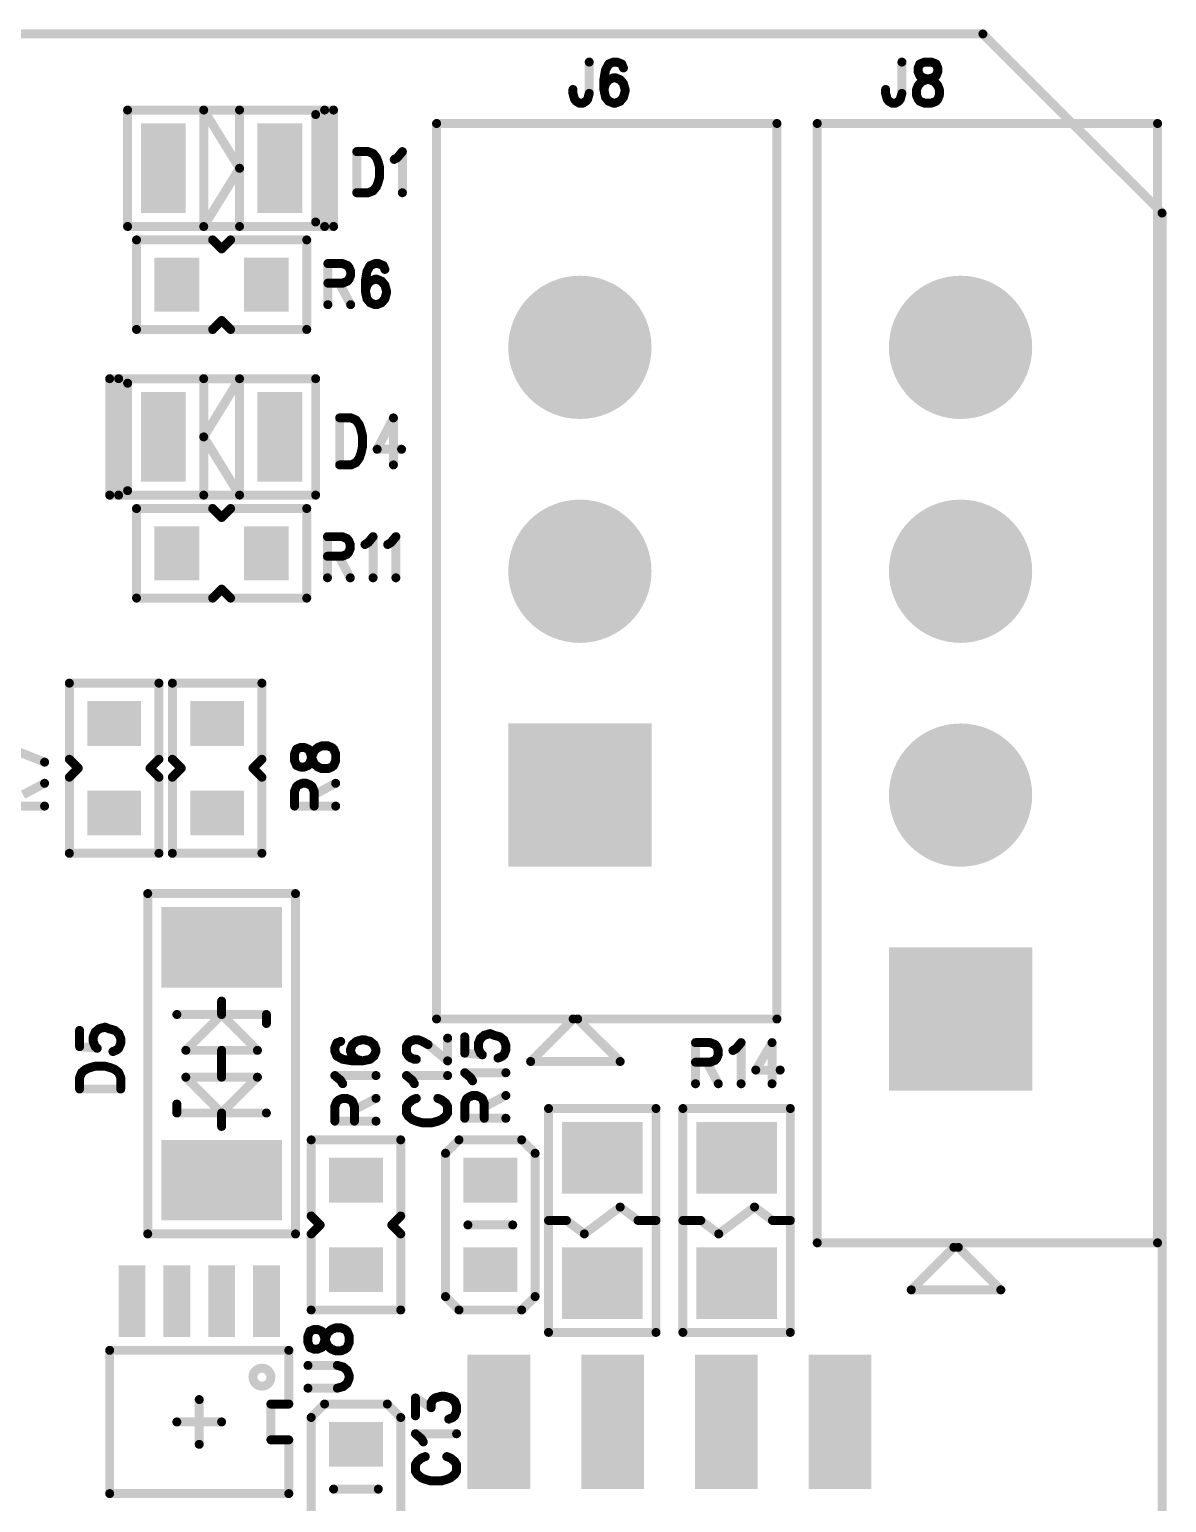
# Model space of a CAD drawing. Extents: x 100 to 134.1, y 89.7 to 148.
# Drawn here: x 121.35 to 134.05, y 131.6 to 148.05 of the extents above; entities that cross this region are included whole.
import ezdxf

# ---------------------------------------------------------------- set-up
doc = ezdxf.new("R2010")
doc.units = 0
doc.layers.get('0').update_dxf_attribs({"linetype": 'CONTINUOUS'})
doc.layers.add('MASK-TOP_PHO', color=3, linetype='CONTINUOUS')
doc.layers.add('SILK-TOP_PHO', color=14, linetype='CONTINUOUS')

# ---------------------------------------------------------------- blocks, each defined once
blk = doc.blocks.new('ROUND_1')
at = {"const_width": 0.050038}
blk.add_lwpolyline([(-0.025018, 0, 1), (0.025018, 0, 1)], format="xyb", close=True, dxfattribs=at)
blk = doc.blocks.new('SQUARE_28')
blk.add_solid([(0.799972, 0.799972), (0.799972, -0.799972), (-0.799972, 0.799972), (-0.799972, -0.799972)])
blk = doc.blocks.new('ROUND_49')
at = {"const_width": 0.799972}
blk.add_lwpolyline([(-0.399986, 0, 1), (0.399986, 0, 1)], format="xyb", close=True, dxfattribs=at)
blk = doc.blocks.new('SQUARE_10')
blk.add_solid([(0.350012, 0.350012), (0.350012, -0.350012), (-0.350012, 0.350012), (-0.350012, -0.350012)])
blk = doc.blocks.new('SQUARE_16')
blk.add_solid([(0.250062, 0.250062), (0.250062, -0.250062), (-0.250062, 0.250062), (-0.250062, -0.250062)])
blk = doc.blocks.new('SQUARE_137')
blk.add_solid([(0.149986, 0.149986), (0.149986, -0.149986), (-0.149986, 0.149986), (-0.149986, -0.149986)])
blk = doc.blocks.new('SQUARE_165')
blk.add_solid([(0.40005, 0.40005), (0.40005, -0.40005), (-0.40005, 0.40005), (-0.40005, -0.40005)])
blk = doc.blocks.new('SQUARE_234')
blk.add_solid([(0.44996, 0.44996), (0.44996, -0.44996), (-0.44996, 0.44996), (-0.44996, -0.44996)])

msp = doc.modelspace()

# ---------------------------------------------------------------- linework, layer by layer
at = {"layer": 'MASK-TOP_PHO'}
for points, const_width in [([(131.99999, 147.999958), (102.00005, 147.999958)], 0.100076), ([(133.999986, 145.999962), (131.99999, 147.999958)], 0.100076), ([(122.849894, 146.750024), (122.849894, 146.249898)], 0.500124), ([(124.15012, 146.750024), (124.15012, 146.249898)], 0.500124), ([(133.999986, 102.00005), (133.999986, 145.999962)], 0.100076), ([(123.000008, 145.2499), (123.000008, 145.150078)], 0.500124), ([(124.000006, 145.2499), (124.000006, 145.150078)], 0.500124), ([(122.849894, 143.249904), (122.849894, 143.75003)], 0.500124), ([(124.15012, 143.249904), (124.15012, 143.75003)], 0.500124), ([(123.000008, 142.150084), (123.000008, 142.249906)], 0.500124), ([(124.000006, 142.150084), (124.000006, 142.249906)], 0.500124), ([(122.249946, 140.299948), (122.350022, 140.299948)], 0.500124), ([(123.49988, 140.299948), (123.400058, 140.299948)], 0.500124), ([(122.249946, 139.29995), (122.350022, 139.29995)], 0.500124), ([(123.49988, 139.29995), (123.400058, 139.29995)], 0.500124), ([(123.724924, 137.80008), (123.27509, 137.80008)], 0.89992), ([(127.700024, 135.450072), (127.8001, 135.450072)], 0.8001), ([(129.199894, 135.450072), (129.29997, 135.450072)], 0.8001), ([(123.724924, 135.199882), (123.27509, 135.199882)], 0.89992), ([(124.949966, 135.199882), (125.050042, 135.199882)], 0.500124), ([(126.549912, 135.199882), (126.45009, 135.199882)], 0.500124), ([(124.949966, 134.199884), (125.050042, 134.199884)], 0.500124), ([(126.549912, 134.199884), (126.45009, 134.199884)], 0.500124), ([(127.700024, 134.050024), (127.8001, 134.050024)], 0.8001), ([(129.199894, 134.050024), (129.29997, 134.050024)], 0.8001), ([(122.499882, 134.100062), (122.499882, 133.599936)], 0.299972), ([(123.000008, 134.100062), (123.000008, 133.599936)], 0.299972), ([(123.49988, 134.100062), (123.49988, 133.599936)], 0.299972), ([(124.000006, 134.100062), (124.000006, 133.599936)], 0.299972), ([(126.595124, 132.100066), (126.595124, 132.899912)], 0.700024), ([(127.865124, 132.100066), (127.865124, 132.899912)], 0.700024), ([(129.135124, 132.100066), (129.135124, 132.899912)], 0.700024), ([(130.405124, 132.100066), (130.405124, 132.899912)], 0.700024), ([(125.050042, 132.249926), (124.949966, 132.249926)], 0.500124)]:
    msp.add_lwpolyline(points, dxfattribs=dict(at, const_width=const_width))
at = {"layer": 'SILK-TOP_PHO', "const_width": 0.100076}
for points in [[(131.99999, 147.999958), (102.00005, 147.999958)], [(133.999986, 145.999962), (131.99999, 147.999958)], [(127.60452, 147.686014), (127.60452, 147.336002)], [(127.877316, 147.686014), (127.822706, 147.66417)], [(127.913638, 147.686014), (127.877316, 147.686014)], [(127.968248, 147.66417), (127.913638, 147.686014)], [(131.095496, 147.686014), (131.095496, 147.336002)], [(131.350004, 147.686014), (131.295394, 147.66417)], [(131.422648, 147.686014), (131.350004, 147.686014)], [(131.477258, 147.66417), (131.422648, 147.686014)], [(127.786384, 147.598384), (127.768096, 147.489164)], [(127.822706, 147.66417), (127.786384, 147.598384)], [(127.877316, 147.511008), (127.822706, 147.489164)], [(127.89535, 147.511008), (127.877316, 147.511008)], [(127.94996, 147.489164), (127.89535, 147.511008)], [(127.986282, 147.620228), (127.968248, 147.66417)], [(131.295394, 147.66417), (131.27736, 147.620228)], [(131.27736, 147.620228), (131.27736, 147.57654)], [(131.27736, 147.57654), (131.295394, 147.532852)], [(131.295394, 147.532852), (131.331716, 147.511008)], [(131.331716, 147.511008), (131.404614, 147.489164)], [(131.368292, 147.489164), (131.440936, 147.511008)], [(131.440936, 147.511008), (131.477258, 147.532852)], [(131.495546, 147.620228), (131.477258, 147.66417)], [(131.477258, 147.532852), (131.495546, 147.57654)], [(131.495546, 147.57654), (131.495546, 147.620228)], [(127.422656, 147.336002), (127.422656, 147.37969)], [(127.768096, 147.489164), (127.768096, 147.37969)], [(127.786384, 147.445222), (127.768096, 147.37969)], [(127.768096, 147.37969), (127.786384, 147.292314)], [(127.822706, 147.489164), (127.786384, 147.445222)], [(127.986282, 147.445222), (127.94996, 147.489164)], [(128.00457, 147.37969), (127.986282, 147.445222)], [(127.986282, 147.292314), (128.00457, 147.357846)], [(128.00457, 147.357846), (128.00457, 147.37969)], [(130.913632, 147.336002), (130.913632, 147.37969)], [(131.259072, 147.37969), (131.27736, 147.423378)], [(131.259072, 147.314158), (131.259072, 147.37969)], [(131.27736, 147.423378), (131.313682, 147.467066)], [(131.313682, 147.467066), (131.368292, 147.489164)], [(131.404614, 147.489164), (131.45897, 147.467066)], [(131.45897, 147.467066), (131.495546, 147.423378)], [(131.495546, 147.423378), (131.51358, 147.37969)], [(131.51358, 147.37969), (131.51358, 147.314158)], [(127.440944, 147.270216), (127.422656, 147.336002)], [(127.458978, 147.248372), (127.440944, 147.270216)], [(127.495554, 147.226528), (127.458978, 147.248372)], [(127.531876, 147.226528), (127.495554, 147.226528)], [(127.568198, 147.248372), (127.531876, 147.226528)], [(127.586486, 147.270216), (127.568198, 147.248372)], [(127.60452, 147.336002), (127.586486, 147.270216)], [(127.786384, 147.292314), (127.822706, 147.248372)], [(127.822706, 147.248372), (127.877316, 147.226528)], [(127.877316, 147.226528), (127.89535, 147.226528)], [(127.89535, 147.226528), (127.94996, 147.248372)], [(127.94996, 147.248372), (127.986282, 147.292314)], [(130.93192, 147.270216), (130.913632, 147.336002)], [(130.949954, 147.248372), (130.93192, 147.270216)], [(130.986276, 147.226528), (130.949954, 147.248372)], [(131.022852, 147.226528), (130.986276, 147.226528)], [(131.059174, 147.248372), (131.022852, 147.226528)], [(131.077208, 147.270216), (131.059174, 147.248372)], [(131.095496, 147.336002), (131.077208, 147.270216)], [(131.27736, 147.270216), (131.259072, 147.314158)], [(131.295394, 147.248372), (131.27736, 147.270216)], [(131.350004, 147.226528), (131.295394, 147.248372)], [(131.422648, 147.226528), (131.350004, 147.226528)], [(131.477258, 147.248372), (131.422648, 147.226528)], [(131.495546, 147.270216), (131.477258, 147.248372)], [(131.51358, 147.314158), (131.495546, 147.270216)], [(122.450098, 145.850102), (122.450098, 147.150074)], [(122.450098, 147.150074), (124.649992, 147.150074)], [(123.700032, 146.500088), (123.299982, 147.150074)], [(123.299982, 147.150074), (123.299982, 145.850102)], [(123.700032, 145.850102), (123.700032, 147.150074)], [(123.700032, 147.150074), (124.750068, 147.150074)], [(124.549916, 145.899886), (124.549916, 147.100036)], [(124.649992, 147.150074), (124.649992, 145.850102)], [(124.750068, 147.150074), (124.750068, 145.850102)], [(125.899926, 136.99998), (125.899926, 146.99996)], [(125.899926, 146.99996), (129.70002, 146.99996)], [(129.70002, 146.99996), (129.70002, 136.99998)], [(130.150108, 134.500112), (130.150108, 146.99996)], [(130.150108, 146.99996), (133.949948, 146.99996)], [(133.949948, 146.99996), (133.949948, 134.500112)], [(125.009148, 146.686016), (125.009148, 146.22653)], [(125.009148, 146.686016), (125.136402, 146.686016)], [(125.136402, 146.686016), (125.191012, 146.664172)], [(125.463554, 146.62023), (125.518164, 146.686016)], [(125.518164, 146.686016), (125.518164, 146.22653)], [(125.191012, 146.664172), (125.227334, 146.62023)], [(125.227334, 146.62023), (125.245368, 146.576542)], [(125.245368, 146.576542), (125.263656, 146.51101)], [(125.427232, 146.598386), (125.463554, 146.62023)], [(123.299982, 145.850102), (123.700032, 146.500088)], [(125.263656, 146.401536), (125.245368, 146.336004)], [(125.263656, 146.51101), (125.263656, 146.401536)], [(125.136402, 146.22653), (125.009148, 146.22653)], [(125.191012, 146.248374), (125.136402, 146.22653)], [(125.227334, 146.292062), (125.191012, 146.248374)], [(125.245368, 146.336004), (125.227334, 146.292062)], [(133.999986, 102.00005), (133.999986, 145.999962)], [(124.649992, 145.850102), (122.450098, 145.850102)], [(123.400058, 145.699988), (122.54992, 145.699988)], [(122.54992, 145.699988), (122.54992, 144.69999)], [(123.49988, 145.599912), (123.400058, 145.699988)], [(123.599956, 145.699988), (123.49988, 145.599912)], [(124.450094, 145.699988), (123.599956, 145.699988)], [(124.750068, 145.850102), (123.700032, 145.850102)], [(124.450094, 144.69999), (124.450094, 145.699988)], [(124.686314, 145.435828), (124.686314, 144.976596)], [(124.686314, 145.435828), (124.84989, 145.435828)], [(124.84989, 145.435828), (124.9045, 145.413984)], [(124.9045, 145.413984), (124.922788, 145.39214)], [(124.922788, 145.39214), (124.940822, 145.348452)], [(125.159008, 145.413984), (125.122686, 145.348452)], [(125.213618, 145.435828), (125.159008, 145.413984)], [(125.24994, 145.435828), (125.213618, 145.435828)], [(125.30455, 145.413984), (125.24994, 145.435828)], [(125.322838, 145.370296), (125.30455, 145.413984)], [(124.84989, 145.217134), (124.686314, 145.217134)], [(124.813568, 145.217134), (124.940822, 144.976596)], [(124.9045, 145.238978), (124.84989, 145.217134)], [(124.922788, 145.260822), (124.9045, 145.238978)], [(124.940822, 145.304764), (124.922788, 145.260822)], [(124.940822, 145.348452), (124.940822, 145.304764)], [(125.122686, 145.348452), (125.104652, 145.238978)], [(125.104652, 145.238978), (125.104652, 145.129758)], [(125.159008, 145.238978), (125.122686, 145.19529)], [(125.213618, 145.260822), (125.159008, 145.238978)], [(125.231906, 145.260822), (125.213618, 145.260822)], [(125.286262, 145.238978), (125.231906, 145.260822)], [(125.322838, 145.19529), (125.286262, 145.238978)], [(125.122686, 145.19529), (125.104652, 145.129758)], [(125.104652, 145.129758), (125.122686, 145.042128)], [(125.122686, 145.042128), (125.159008, 144.99844)], [(125.286262, 144.99844), (125.322838, 145.042128)], [(125.340872, 145.129758), (125.322838, 145.19529)], [(125.322838, 145.042128), (125.340872, 145.107914)], [(125.340872, 145.107914), (125.340872, 145.129758)], [(125.159008, 144.99844), (125.213618, 144.976596)], [(125.213618, 144.976596), (125.231906, 144.976596)], [(125.231906, 144.976596), (125.286262, 144.99844)], [(123.400058, 144.69999), (123.49988, 144.800066)], [(123.49988, 144.800066), (123.599956, 144.69999)], [(122.54992, 144.69999), (123.400058, 144.69999)], [(123.599956, 144.69999), (124.450094, 144.69999)], [(122.249946, 144.15008), (123.299982, 144.15008)], [(122.249946, 142.850108), (122.249946, 144.15008)], [(122.350022, 144.15008), (124.549916, 144.15008)], [(122.350022, 142.850108), (122.350022, 144.15008)], [(122.450098, 144.100042), (122.450098, 142.899892)], [(123.299982, 144.15008), (123.299982, 142.850108)], [(123.700032, 144.15008), (123.299982, 143.500094)], [(123.700032, 142.850108), (123.700032, 144.15008)], [(124.549916, 144.15008), (124.549916, 142.850108)], [(124.81814, 143.712438), (124.81814, 143.18742)], [(124.81814, 143.712438), (124.945394, 143.712438)], [(124.945394, 143.712438), (125.000004, 143.687546)], [(125.000004, 143.687546), (125.036326, 143.637508)], [(125.036326, 143.637508), (125.054614, 143.58747)], [(125.054614, 143.58747), (125.072648, 143.51254)], [(125.418088, 143.712438), (125.236478, 143.362426)], [(125.418088, 143.712438), (125.418088, 143.18742)], [(123.299982, 143.500094), (123.700032, 142.850108)], [(125.072648, 143.51254), (125.072648, 143.387572)], [(125.036326, 143.262604), (125.000004, 143.212566)], [(125.054614, 143.312388), (125.036326, 143.262604)], [(125.072648, 143.387572), (125.054614, 143.312388)], [(125.236478, 143.362426), (125.50902, 143.362426)], [(124.945394, 143.18742), (124.81814, 143.18742)], [(125.000004, 143.212566), (124.945394, 143.18742)], [(123.299982, 142.850108), (122.249946, 142.850108)], [(124.549916, 142.850108), (122.350022, 142.850108)], [(122.54992, 142.699994), (122.54992, 141.699996)], [(123.400058, 142.699994), (122.54992, 142.699994)], [(123.49988, 142.599918), (123.400058, 142.699994)], [(123.599956, 142.699994), (123.49988, 142.599918)], [(124.450094, 142.699994), (123.599956, 142.699994)], [(124.450094, 141.699996), (124.450094, 142.699994)], [(124.681742, 142.38605), (124.681742, 141.926564)], [(124.681742, 142.38605), (124.845572, 142.38605)], [(124.845572, 142.38605), (124.899928, 142.363952)], [(124.899928, 142.363952), (124.918216, 142.342108)], [(124.918216, 142.342108), (124.93625, 142.29842)], [(124.93625, 142.254732), (124.918216, 142.211044)], [(124.93625, 142.29842), (124.93625, 142.254732)], [(125.10008, 142.29842), (125.136402, 142.320264)], [(125.136402, 142.320264), (125.191012, 142.38605)], [(125.191012, 142.38605), (125.191012, 141.926564)], [(125.354588, 142.29842), (125.39091, 142.320264)], [(125.39091, 142.320264), (125.44552, 142.38605)], [(125.44552, 142.38605), (125.44552, 141.926564)], [(124.845572, 142.167102), (124.681742, 142.167102)], [(124.808996, 142.167102), (124.93625, 141.926564)], [(124.899928, 142.188946), (124.845572, 142.167102)], [(124.918216, 142.211044), (124.899928, 142.188946)], [(123.400058, 141.699996), (123.49988, 141.800072)], [(123.49988, 141.800072), (123.599956, 141.699996)], [(122.54992, 141.699996), (123.400058, 141.699996)], [(123.599956, 141.699996), (124.450094, 141.699996)], [(122.80011, 140.750036), (121.800112, 140.750036)], [(121.800112, 140.750036), (121.800112, 139.899898)], [(122.80011, 139.899898), (122.80011, 140.750036)], [(123.949968, 140.750036), (122.94997, 140.750036)], [(122.94997, 140.750036), (122.94997, 139.899898)], [(123.949968, 139.899898), (123.949968, 140.750036)], [(121.06402, 140.050012), (121.523506, 139.868148)], [(124.336048, 140.01369), (124.31395, 139.95908)], [(124.31395, 139.95908), (124.31395, 139.886436)], [(124.379736, 140.031724), (124.336048, 140.01369)], [(124.423424, 140.031724), (124.379736, 140.031724)], [(124.467112, 140.01369), (124.423424, 140.031724)], [(124.488956, 139.977368), (124.467112, 140.01369)], [(124.511054, 139.90447), (124.488956, 139.977368)], [(124.488956, 139.868148), (124.511054, 139.940792)], [(124.511054, 139.940792), (124.532898, 139.995402)], [(124.532898, 139.995402), (124.576586, 140.031724)], [(124.576586, 140.031724), (124.620274, 140.050012)], [(124.620274, 140.050012), (124.68606, 140.050012)], [(124.68606, 140.050012), (124.729748, 140.031724)], [(124.729748, 140.031724), (124.751592, 140.01369)], [(124.751592, 140.01369), (124.773436, 139.95908)], [(124.773436, 139.95908), (124.773436, 139.886436)], [(121.800112, 139.899898), (121.899934, 139.800076)], [(121.899934, 139.800076), (121.800112, 139.7)], [(122.700034, 139.800076), (122.80011, 139.899898)], [(122.80011, 139.7), (122.700034, 139.800076)], [(122.94997, 139.899898), (123.050046, 139.800076)], [(123.050046, 139.800076), (122.94997, 139.7)], [(123.849892, 139.800076), (123.949968, 139.899898)], [(123.949968, 139.7), (123.849892, 139.800076)], [(124.31395, 139.886436), (124.336048, 139.831826)], [(124.336048, 139.831826), (124.379736, 139.813538)], [(124.379736, 139.813538), (124.423424, 139.813538)], [(124.423424, 139.813538), (124.467112, 139.831826)], [(124.467112, 139.831826), (124.488956, 139.868148)], [(124.532898, 139.850114), (124.511054, 139.90447)], [(124.576586, 139.813538), (124.532898, 139.850114)], [(124.620274, 139.795504), (124.576586, 139.813538)], [(124.68606, 139.795504), (124.620274, 139.795504)], [(124.729748, 139.813538), (124.68606, 139.795504)], [(124.751592, 139.831826), (124.729748, 139.813538)], [(124.773436, 139.886436), (124.751592, 139.831826)], [(121.282714, 139.50442), (121.523506, 139.631928)], [(121.800112, 139.7), (121.800112, 138.850116)], [(122.80011, 138.850116), (122.80011, 139.7)], [(122.94997, 139.7), (122.94997, 138.850116)], [(123.949968, 138.850116), (123.949968, 139.7)], [(124.336048, 139.595352), (124.357892, 139.61364)], [(124.357892, 139.61364), (124.40158, 139.631928)], [(124.40158, 139.631928), (124.445268, 139.631928)], [(124.445268, 139.631928), (124.488956, 139.61364)], [(124.488956, 139.61364), (124.511054, 139.595352)], [(124.532898, 139.50442), (124.773436, 139.631928)], [(124.31395, 139.540996), (124.336048, 139.595352)], [(124.31395, 139.377166), (124.31395, 139.540996)], [(124.511054, 139.595352), (124.532898, 139.540996)], [(124.532898, 139.540996), (124.532898, 139.377166)], [(121.06402, 139.377166), (121.523506, 139.377166)], [(124.31395, 139.377166), (124.773436, 139.377166)], [(121.800112, 138.850116), (122.80011, 138.850116)], [(122.94997, 138.850116), (123.949968, 138.850116)], [(124.325126, 138.400028), (122.674888, 138.400028)], [(122.674888, 138.400028), (122.674888, 134.599934)], [(124.325126, 134.599934), (124.325126, 138.400028)], [(123.49988, 137.199878), (123.49988, 137.050018)], [(123.000008, 137.050018), (124.000006, 137.050018)], [(123.49988, 137.050018), (123.100084, 136.649968)], [(123.89993, 136.649968), (123.49988, 137.050018)], [(124.000006, 137.050018), (124.000006, 136.949942)], [(129.70002, 136.99998), (125.899926, 136.99998)], [(126.949962, 136.525), (127.424942, 136.99998)], [(127.47498, 136.99998), (127.94996, 136.525)], [(121.914158, 136.872726), (121.914158, 136.690862)], [(122.067066, 136.800082), (122.089164, 136.854438)], [(122.089164, 136.854438), (122.132852, 136.891014)], [(122.132852, 136.891014), (122.198384, 136.909048)], [(122.198384, 136.909048), (122.242072, 136.891014)], [(122.242072, 136.891014), (122.307858, 136.872726)], [(122.307858, 136.872726), (122.351546, 136.836404)], [(122.351546, 136.836404), (122.37339, 136.781794)], [(126.38913, 136.781794), (126.432818, 136.818116)], [(126.432818, 136.818116), (126.49835, 136.836404)], [(126.49835, 136.836404), (126.542292, 136.818116)], [(126.542292, 136.818116), (126.607824, 136.800082)], [(121.914158, 136.690862), (122.111008, 136.672828)], [(122.067066, 136.745472), (122.067066, 136.800082)], [(122.089164, 136.690862), (122.067066, 136.745472)], [(122.111008, 136.672828), (122.089164, 136.690862)], [(122.329702, 136.65454), (122.286014, 136.636252)], [(122.351546, 136.672828), (122.329702, 136.65454)], [(122.37339, 136.727184), (122.351546, 136.672828)], [(122.37339, 136.781794), (122.37339, 136.727184)], [(123.100084, 136.649968), (123.89993, 136.649968)], [(123.49988, 136.649968), (123.49988, 136.500108)], [(124.785882, 136.731756), (124.764038, 136.677146)], [(124.764038, 136.677146), (124.764038, 136.640824)], [(124.82957, 136.750044), (124.785882, 136.731756)], [(124.960888, 136.713722), (124.939044, 136.659112)], [(124.939044, 136.659112), (124.939044, 136.640824)], [(125.004576, 136.750044), (124.960888, 136.713722)], [(125.070362, 136.768078), (125.004576, 136.750044)], [(125.092206, 136.768078), (125.070362, 136.768078)], [(125.157738, 136.750044), (125.092206, 136.768078)], [(125.20168, 136.713722), (125.157738, 136.750044)], [(125.223524, 136.659112), (125.20168, 136.713722)], [(125.223524, 136.640824), (125.223524, 136.659112)], [(125.564138, 136.695434), (125.585982, 136.731756)], [(125.564138, 136.62279), (125.564138, 136.695434)], [(125.585982, 136.731756), (125.607826, 136.750044)], [(125.607826, 136.750044), (125.651514, 136.768078)], [(125.651514, 136.768078), (125.695202, 136.768078)], [(125.695202, 136.768078), (125.739144, 136.750044)], [(125.739144, 136.750044), (125.804676, 136.713722)], [(125.804676, 136.713722), (126.02337, 136.531858)], [(126.02337, 136.531858), (126.02337, 136.786366)], [(126.214124, 136.800082), (126.214124, 136.618218)], [(126.367286, 136.727184), (126.38913, 136.781794)], [(126.367286, 136.672828), (126.367286, 136.727184)], [(126.38913, 136.618218), (126.367286, 136.672828)], [(126.607824, 136.800082), (126.651512, 136.76376)], [(126.651512, 136.76376), (126.673356, 136.70915)], [(126.673356, 136.65454), (126.651512, 136.59993)], [(126.673356, 136.70915), (126.673356, 136.65454)], [(128.790954, 136.73582), (128.790954, 136.276588)], [(128.790954, 136.73582), (128.95453, 136.73582)], [(128.95453, 136.73582), (129.00914, 136.713976)], [(129.00914, 136.713976), (129.027174, 136.692132)], [(129.027174, 136.692132), (129.045462, 136.648444)], [(129.209038, 136.648444), (129.24536, 136.670288)], [(129.24536, 136.670288), (129.29997, 136.73582)], [(129.29997, 136.73582), (129.29997, 136.276588)], [(129.64541, 136.73582), (129.463546, 136.42975)], [(129.64541, 136.73582), (129.64541, 136.276588)], [(123.49988, 136.349994), (123.49988, 136.500108)], [(124.764038, 136.640824), (124.785882, 136.586468)], [(124.785882, 136.586468), (124.851668, 136.549892)], [(124.851668, 136.549892), (124.960888, 136.531858)], [(124.939044, 136.640824), (124.960888, 136.586468)], [(124.960888, 136.586468), (125.004576, 136.549892)], [(124.960888, 136.531858), (125.070362, 136.531858)], [(125.004576, 136.549892), (125.070362, 136.531858)], [(125.070362, 136.531858), (125.157738, 136.549892)], [(125.157738, 136.549892), (125.20168, 136.586468)], [(125.20168, 136.586468), (125.223524, 136.640824)], [(125.585982, 136.586468), (125.564138, 136.62279)], [(125.607826, 136.56818), (125.585982, 136.586468)], [(125.651514, 136.549892), (125.607826, 136.56818)], [(125.673358, 136.549892), (125.651514, 136.549892)], [(126.214124, 136.618218), (126.410974, 136.59993)], [(126.410974, 136.59993), (126.38913, 136.618218)], [(126.629668, 136.581896), (126.58598, 136.563608)], [(126.651512, 136.59993), (126.629668, 136.581896)], [(127.94996, 136.525), (126.949962, 136.525)], [(128.95453, 136.517126), (128.790954, 136.517126)], [(128.918208, 136.517126), (129.045462, 136.276588)], [(129.00914, 136.53897), (128.95453, 136.517126)], [(129.027174, 136.560814), (129.00914, 136.53897)], [(129.045462, 136.604756), (129.027174, 136.560814)], [(129.045462, 136.648444), (129.045462, 136.604756)], [(121.914158, 136.345422), (121.936002, 136.400032)], [(121.914158, 136.218168), (121.914158, 136.345422)], [(121.936002, 136.400032), (121.97969, 136.436354)], [(121.97969, 136.436354), (122.023378, 136.454642)], [(122.023378, 136.454642), (122.089164, 136.472676)], [(122.089164, 136.472676), (122.198384, 136.472676)], [(122.198384, 136.472676), (122.26417, 136.454642)], [(122.26417, 136.454642), (122.307858, 136.436354)], [(122.307858, 136.436354), (122.351546, 136.400032)], [(122.351546, 136.400032), (122.37339, 136.345422)], [(122.37339, 136.345422), (122.37339, 136.218168)], [(123.49988, 135.949944), (123.100084, 136.349994)], [(123.100084, 136.349994), (123.89993, 136.349994)], [(123.89993, 136.349994), (123.49988, 135.949944)], [(124.82957, 136.313672), (124.764038, 136.368282)], [(124.764038, 136.368282), (125.223524, 136.368282)], [(125.62967, 136.313672), (125.564138, 136.368282)], [(125.564138, 136.368282), (126.02337, 136.368282)], [(126.279656, 136.345422), (126.214124, 136.400032)], [(126.214124, 136.400032), (126.673356, 136.400032)], [(126.3015, 136.3091), (126.279656, 136.345422)], [(129.463546, 136.42975), (129.736342, 136.42975)], [(121.914158, 136.218168), (122.37339, 136.218168)], [(124.851668, 136.27735), (124.82957, 136.313672)], [(125.651514, 136.27735), (125.62967, 136.313672)], [(123.000008, 136.05002), (123.000008, 135.949944)], [(124.764038, 136.022842), (124.785882, 136.077198)], [(124.764038, 135.859012), (124.764038, 136.022842)], [(124.785882, 136.077198), (124.807726, 136.095486)], [(124.807726, 136.095486), (124.851668, 136.11352)], [(124.851668, 136.11352), (124.895356, 136.11352)], [(124.895356, 136.11352), (124.939044, 136.095486)], [(124.939044, 136.095486), (124.960888, 136.077198)], [(124.960888, 136.077198), (124.982732, 136.022842)], [(124.982732, 135.986266), (125.223524, 136.11352)], [(124.982732, 136.022842), (124.982732, 135.859012)], [(125.585982, 136.059164), (125.564138, 136.022842)], [(125.564138, 136.022842), (125.564138, 135.949944)], [(125.62967, 136.095486), (125.585982, 136.059164)], [(125.673358, 136.11352), (125.62967, 136.095486)], [(125.957838, 136.095486), (125.91415, 136.11352)], [(126.001526, 136.059164), (125.957838, 136.095486)], [(126.02337, 136.022842), (126.001526, 136.059164)], [(126.02337, 135.949944), (126.02337, 136.022842)], [(126.214124, 136.054592), (126.235968, 136.109202)], [(126.214124, 135.891016), (126.214124, 136.054592)], [(126.235968, 136.109202), (126.257812, 136.127236)], [(126.257812, 136.127236), (126.3015, 136.145524)], [(126.3015, 136.145524), (126.345188, 136.145524)], [(126.345188, 136.145524), (126.38913, 136.127236)], [(126.38913, 136.127236), (126.410974, 136.109202)], [(126.410974, 136.109202), (126.432818, 136.054592)], [(126.432818, 136.01827), (126.673356, 136.145524)], [(126.432818, 136.054592), (126.432818, 135.891016)], [(127.150114, 133.500114), (127.150114, 135.999982)], [(127.150114, 135.999982), (128.35001, 135.999982)], [(128.35001, 135.999982), (128.35001, 133.500114)], [(128.649984, 133.500114), (128.649984, 135.999982)], [(128.649984, 135.999982), (129.84988, 135.999982)], [(129.84988, 135.999982), (129.84988, 133.500114)], [(123.000008, 135.949944), (124.000006, 135.949944)], [(123.49988, 135.949944), (123.49988, 135.800084)], [(124.764038, 135.859012), (125.223524, 135.859012)], [(125.564138, 135.949944), (125.585982, 135.913622)], [(125.585982, 135.913622), (125.62967, 135.8773)], [(125.62967, 135.8773), (125.673358, 135.859012)], [(125.673358, 135.859012), (125.739144, 135.840978)], [(125.739144, 135.840978), (125.848364, 135.840978)], [(125.848364, 135.840978), (125.91415, 135.859012)], [(125.91415, 135.859012), (125.957838, 135.8773)], [(125.957838, 135.8773), (126.001526, 135.913622)], [(126.001526, 135.913622), (126.02337, 135.949944)], [(126.214124, 135.891016), (126.673356, 135.891016)], [(125.499876, 135.64997), (124.499878, 135.64997)], [(124.499878, 135.64997), (124.499878, 134.800086)], [(125.499876, 134.800086), (125.499876, 135.64997)], [(126.150116, 135.64997), (126.000002, 135.50011)], [(126.000002, 135.50011), (126.000002, 133.89991)], [(126.849886, 135.64997), (126.150116, 135.64997)], [(127, 135.50011), (126.849886, 135.64997)], [(127, 133.89991), (127, 135.50011)], [(127.94996, 134.899908), (127.54991, 134.599934)], [(128.150112, 134.750048), (127.94996, 134.899908)], [(129.450084, 134.899908), (129.050034, 134.599934)], [(129.649982, 134.750048), (129.450084, 134.899908)], [(124.499878, 134.800086), (124.599954, 134.70001)], [(124.599954, 134.70001), (124.499878, 134.599934)], [(125.400054, 134.70001), (125.499876, 134.800086)], [(125.499876, 134.599934), (125.400054, 134.70001)], [(126.750064, 134.70001), (126.249938, 134.70001)], [(127.350012, 134.750048), (127.150114, 134.750048)], [(127.54991, 134.599934), (127.350012, 134.750048)], [(128.35001, 134.750048), (128.150112, 134.750048)], [(128.849882, 134.750048), (128.649984, 134.750048)], [(129.050034, 134.599934), (128.849882, 134.750048)], [(129.84988, 134.750048), (129.649982, 134.750048)], [(122.674888, 134.599934), (124.325126, 134.599934)], [(124.499878, 134.599934), (124.499878, 133.75005)], [(125.499876, 133.75005), (125.499876, 134.599934)], [(133.949948, 134.500112), (130.150108, 134.500112)], [(131.19989, 133.975094), (131.675124, 134.450074)], [(131.724908, 134.450074), (132.199888, 133.975094)], [(126.000002, 133.89991), (126.150116, 133.75005)], [(126.849886, 133.75005), (127, 133.89991)], [(132.199888, 133.975094), (131.19989, 133.975094)], [(124.499878, 133.75005), (125.499876, 133.75005)], [(126.150116, 133.75005), (126.849886, 133.75005)], [(124.529596, 133.531864), (124.485908, 133.513576)], [(124.573538, 133.531864), (124.529596, 133.531864)], [(124.617226, 133.513576), (124.573538, 133.531864)], [(124.682758, 133.495542), (124.726446, 133.531864)], [(124.726446, 133.531864), (124.770388, 133.549898)], [(124.770388, 133.549898), (124.83592, 133.549898)], [(124.83592, 133.549898), (124.879608, 133.531864)], [(124.879608, 133.531864), (124.901452, 133.513576)], [(124.485908, 133.513576), (124.464064, 133.458966)], [(124.464064, 133.458966), (124.464064, 133.386322)], [(124.464064, 133.386322), (124.485908, 133.331712)], [(124.63907, 133.477254), (124.617226, 133.513576)], [(124.617226, 133.331712), (124.63907, 133.368288)], [(124.660914, 133.40461), (124.63907, 133.477254)], [(124.63907, 133.368288), (124.660914, 133.440932)], [(124.660914, 133.440932), (124.682758, 133.495542)], [(124.682758, 133.35), (124.660914, 133.40461)], [(124.901452, 133.513576), (124.92355, 133.458966)], [(124.92355, 133.386322), (124.901452, 133.331712)], [(124.92355, 133.458966), (124.92355, 133.386322)], [(128.35001, 133.500114), (127.150114, 133.500114)], [(129.84988, 133.500114), (128.649984, 133.500114)], [(122.249946, 131.700016), (122.249946, 133.299962)], [(122.249946, 133.299962), (124.249942, 133.299962)], [(124.249942, 133.299962), (124.249942, 132.700014)], [(124.485908, 133.331712), (124.529596, 133.313678)], [(124.529596, 133.313678), (124.573538, 133.313678)], [(124.573538, 133.313678), (124.617226, 133.331712)], [(124.726446, 133.313678), (124.682758, 133.35)], [(124.770388, 133.29539), (124.726446, 133.313678)], [(124.83592, 133.29539), (124.770388, 133.29539)], [(124.879608, 133.313678), (124.83592, 133.29539)], [(124.901452, 133.331712), (124.879608, 133.313678)], [(124.792232, 133.131814), (124.464064, 133.131814)], [(124.857764, 133.113526), (124.792232, 133.131814)], [(124.901452, 133.077204), (124.857764, 133.113526)], [(124.92355, 133.022848), (124.901452, 133.077204)], [(124.464064, 132.877306), (124.792232, 132.877306)], [(124.792232, 132.877306), (124.857764, 132.89534)], [(124.857764, 132.89534), (124.901452, 132.931916)], [(124.901452, 132.931916), (124.92355, 132.986272)], [(124.92355, 132.986272), (124.92355, 133.022848)], [(123.249944, 132.249926), (123.249944, 132.750052)], [(125.66396, 132.568188), (125.66396, 132.768086)], [(125.66396, 132.768086), (125.838966, 132.65912)], [(125.838966, 132.71373), (125.861064, 132.750052)], [(125.838966, 132.65912), (125.838966, 132.71373)], [(125.861064, 132.750052), (125.882908, 132.768086)], [(125.882908, 132.768086), (125.94844, 132.786374)], [(125.94844, 132.786374), (125.992128, 132.786374)], [(125.992128, 132.786374), (126.057914, 132.768086)], [(126.057914, 132.768086), (126.101602, 132.731764)], [(126.101602, 132.731764), (126.123446, 132.677154)], [(124.249942, 132.700014), (124.050044, 132.700014)], [(124.050044, 132.700014), (124.050044, 132.299964)], [(124.649992, 132.700014), (124.499878, 132.5499)], [(124.499878, 132.5499), (124.499878, 130.949954)], [(125.350016, 132.700014), (124.649992, 132.700014)], [(125.499876, 132.5499), (125.350016, 132.700014)], [(125.499876, 130.949954), (125.499876, 132.5499)], [(126.079758, 132.5499), (126.035816, 132.531866)], [(126.101602, 132.568188), (126.079758, 132.5499)], [(126.123446, 132.622798), (126.101602, 132.568188)], [(126.123446, 132.677154), (126.123446, 132.622798)], [(123.49988, 132.500116), (123.000008, 132.500116)], [(124.050044, 132.299964), (124.249942, 132.299964)], [(124.249942, 132.299964), (124.249942, 131.700016)], [(125.729746, 132.31368), (125.66396, 132.36829)], [(125.66396, 132.36829), (126.123446, 132.36829)], [(125.75159, 132.277358), (125.729746, 132.31368)], [(125.686058, 132.059172), (125.66396, 132.02285)], [(125.729746, 132.095494), (125.686058, 132.059172)], [(125.773434, 132.113528), (125.729746, 132.095494)], [(126.057914, 132.095494), (126.013972, 132.113528)], [(126.101602, 132.059172), (126.057914, 132.095494)], [(126.123446, 132.02285), (126.101602, 132.059172)], [(125.66396, 132.02285), (125.66396, 131.949952)], [(125.66396, 131.949952), (125.686058, 131.91363)], [(125.686058, 131.91363), (125.729746, 131.877308)], [(126.057914, 131.877308), (126.101602, 131.91363)], [(126.101602, 131.91363), (126.123446, 131.949952)], [(126.123446, 131.949952), (126.123446, 132.02285)], [(125.24994, 131.750054), (124.750068, 131.750054)], [(125.729746, 131.877308), (125.773434, 131.85902)], [(125.773434, 131.85902), (125.838966, 131.840986)], [(125.838966, 131.840986), (125.94844, 131.840986)], [(125.94844, 131.840986), (126.013972, 131.85902)], [(126.013972, 131.85902), (126.057914, 131.877308)], [(124.249942, 131.700016), (122.249946, 131.700016)]]:
    msp.add_lwpolyline(points, dxfattribs=at)
msp.add_lwpolyline([(123.849892, 132.999988, 1), (124.050044, 132.999988, 1)], format="xyb", close=True, dxfattribs=at)

# ---------------------------------------------------------------- block references
at = {"layer": 'MASK-TOP_PHO'}
for name, p in [('ROUND_1', (131.99999, 147.999958)), ('ROUND_1', (131.99999, 147.999958)), ('SQUARE_16', (122.849894, 146.750024)), ('SQUARE_16', (124.15012, 146.750024)), ('SQUARE_16', (122.849894, 146.249898)), ('SQUARE_16', (124.15012, 146.249898)), ('ROUND_1', (133.999986, 145.999962)), ('SQUARE_16', (123.000008, 145.2499)), ('SQUARE_16', (124.000006, 145.2499)), ('SQUARE_16', (123.000008, 145.150078)), ('SQUARE_16', (124.000006, 145.150078)), ('ROUND_49', (127.500126, 144.500092)), ('ROUND_49', (131.750054, 144.500092)), ('SQUARE_16', (122.849894, 143.75003)), ('SQUARE_16', (124.15012, 143.75003)), ('SQUARE_16', (122.849894, 143.249904)), ('SQUARE_16', (124.15012, 143.249904)), ('ROUND_49', (127.500126, 141.99997)), ('ROUND_49', (131.750054, 141.99997)), ('SQUARE_16', (123.000008, 142.249906)), ('SQUARE_16', (124.000006, 142.249906)), ('SQUARE_16', (123.000008, 142.150084)), ('SQUARE_16', (124.000006, 142.150084)), ('SQUARE_16', (122.249946, 140.299948)), ('SQUARE_16', (122.350022, 140.299948)), ('SQUARE_16', (123.400058, 140.299948)), ('SQUARE_16', (123.49988, 140.299948)), ('SQUARE_28', (127.500126, 139.500102)), ('ROUND_49', (131.750054, 139.500102)), ('SQUARE_16', (122.249946, 139.29995)), ('SQUARE_16', (122.350022, 139.29995)), ('SQUARE_16', (123.400058, 139.29995)), ('SQUARE_16', (123.49988, 139.29995)), ('SQUARE_234', (123.27509, 137.80008)), ('SQUARE_234', (123.724924, 137.80008)), ('SQUARE_28', (131.750054, 136.99998)), ('SQUARE_165', (127.700024, 135.450072)), ('SQUARE_165', (127.8001, 135.450072)), ('SQUARE_165', (129.199894, 135.450072)), ('SQUARE_165', (129.29997, 135.450072)), ('SQUARE_234', (123.27509, 135.199882)), ('SQUARE_234', (123.724924, 135.199882)), ('SQUARE_16', (124.949966, 135.199882)), ('SQUARE_16', (125.050042, 135.199882)), ('SQUARE_16', (126.45009, 135.199882)), ('SQUARE_16', (126.549912, 135.199882)), ('SQUARE_16', (124.949966, 134.199884)), ('SQUARE_16', (125.050042, 134.199884)), ('SQUARE_16', (126.45009, 134.199884)), ('SQUARE_16', (126.549912, 134.199884)), ('SQUARE_165', (127.700024, 134.050024)), ('SQUARE_165', (127.8001, 134.050024)), ('SQUARE_165', (129.199894, 134.050024)), ('SQUARE_165', (129.29997, 134.050024)), ('SQUARE_137', (122.499882, 134.100062)), ('SQUARE_137', (123.000008, 134.100062)), ('SQUARE_137', (123.49988, 134.100062)), ('SQUARE_137', (124.000006, 134.100062)), ('SQUARE_137', (122.499882, 133.599936)), ('SQUARE_137', (123.000008, 133.599936)), ('SQUARE_137', (123.49988, 133.599936)), ('SQUARE_137', (124.000006, 133.599936)), ('SQUARE_10', (126.595124, 132.899912)), ('SQUARE_10', (127.865124, 132.899912)), ('SQUARE_10', (129.135124, 132.899912)), ('SQUARE_10', (130.405124, 132.899912)), ('SQUARE_16', (124.949966, 132.249926)), ('SQUARE_16', (125.050042, 132.249926)), ('SQUARE_10', (126.595124, 132.100066)), ('SQUARE_10', (127.865124, 132.100066)), ('SQUARE_10', (129.135124, 132.100066)), ('SQUARE_10', (130.405124, 132.100066))]:
    msp.add_blockref(name, p, dxfattribs=at)
at = {"layer": 'SILK-TOP_PHO'}
for p in [(131.99999, 147.999958), (131.99999, 147.999958), (127.60452, 147.686014), (127.877316, 147.686014), (127.913638, 147.686014), (131.095496, 147.686014), (131.350004, 147.686014), (131.350004, 147.686014), (131.422648, 147.686014), (127.786384, 147.598384), (127.822706, 147.66417), (127.877316, 147.511008), (127.89535, 147.511008), (127.968248, 147.66417), (127.986282, 147.620228), (131.27736, 147.620228), (131.27736, 147.57654), (131.295394, 147.66417), (131.295394, 147.532852), (131.331716, 147.511008), (131.440936, 147.511008), (131.477258, 147.66417), (131.477258, 147.532852), (131.495546, 147.620228), (131.495546, 147.57654), (127.422656, 147.37969), (127.768096, 147.489164), (127.768096, 147.37969), (127.768096, 147.37969), (127.786384, 147.445222), (127.822706, 147.489164), (127.94996, 147.489164), (127.986282, 147.445222), (128.00457, 147.37969), (128.00457, 147.357846), (130.913632, 147.37969), (131.259072, 147.37969), (131.27736, 147.423378), (131.313682, 147.467066), (131.368292, 147.489164), (131.404614, 147.489164), (131.45897, 147.467066), (131.495546, 147.423378), (131.51358, 147.37969), (127.422656, 147.336002), (127.440944, 147.270216), (127.458978, 147.248372), (127.495554, 147.226528), (127.531876, 147.226528), (127.568198, 147.248372), (127.586486, 147.270216), (127.60452, 147.336002), (127.786384, 147.292314), (127.786384, 147.292314), (127.822706, 147.248372), (127.877316, 147.226528), (127.89535, 147.226528), (127.94996, 147.248372), (127.986282, 147.292314), (127.986282, 147.292314), (130.913632, 147.336002), (130.93192, 147.270216), (130.949954, 147.248372), (130.986276, 147.226528), (131.022852, 147.226528), (131.059174, 147.248372), (131.077208, 147.270216), (131.095496, 147.336002), (131.259072, 147.314158), (131.27736, 147.270216), (131.295394, 147.248372), (131.350004, 147.226528), (131.422648, 147.226528), (131.477258, 147.248372), (131.495546, 147.270216), (131.51358, 147.314158), (122.450098, 147.150074), (123.299982, 147.150074), (123.700032, 147.150074), (124.549916, 147.100036), (124.649992, 147.150074), (124.750068, 147.150074), (125.899926, 146.99996), (129.70002, 146.99996), (130.150108, 146.99996), (133.949948, 146.99996), (125.009148, 146.686016), (125.009148, 146.686016), (125.136402, 146.686016), (125.518164, 146.686016), (125.191012, 146.664172), (125.227334, 146.62023), (125.245368, 146.576542), (125.427232, 146.598386), (125.463554, 146.62023), (123.700032, 146.500088), (125.263656, 146.51101), (125.263656, 146.401536), (125.009148, 146.22653), (125.009148, 146.22653), (125.136402, 146.22653), (125.191012, 146.248374), (125.227334, 146.292062), (125.245368, 146.336004), (125.518164, 146.22653), (124.549916, 145.899886), (133.999986, 145.999962), (122.450098, 145.850102), (122.54992, 145.699988), (123.299982, 145.850102), (123.299982, 145.850102), (123.400058, 145.699988), (123.599956, 145.699988), (123.700032, 145.850102), (124.450094, 145.699988), (124.649992, 145.850102), (124.649992, 145.850102), (124.750068, 145.850102), (124.750068, 145.850102), (123.49988, 145.599912), (124.686314, 145.435828), (124.686314, 145.435828), (124.84989, 145.435828), (124.9045, 145.413984), (124.922788, 145.39214), (125.159008, 145.413984), (125.213618, 145.435828), (125.24994, 145.435828), (125.30455, 145.413984), (125.322838, 145.370296), (124.686314, 145.217134), (124.813568, 145.217134), (124.84989, 145.217134), (124.9045, 145.238978), (124.922788, 145.260822), (124.940822, 145.348452), (124.940822, 145.304764), (125.104652, 145.238978), (125.122686, 145.348452), (125.159008, 145.238978), (125.213618, 145.260822), (125.231906, 145.260822), (125.286262, 145.238978), (125.104652, 145.129758), (125.104652, 145.129758), (125.122686, 145.19529), (125.122686, 145.042128), (125.322838, 145.19529), (125.322838, 145.042128), (125.340872, 145.129758), (125.340872, 145.107914), (124.686314, 144.976596), (124.940822, 144.976596), (125.159008, 144.99844), (125.213618, 144.976596), (125.231906, 144.976596), (125.286262, 144.99844), (123.49988, 144.800066), (122.54992, 144.69999), (123.400058, 144.69999), (123.599956, 144.69999), (124.450094, 144.69999), (124.450094, 144.69999), (122.249946, 144.15008), (122.249946, 144.15008), (122.350022, 144.15008), (122.350022, 144.15008), (122.450098, 144.100042), (123.299982, 144.15008), (123.700032, 144.15008), (123.700032, 144.15008), (124.549916, 144.15008), (124.81814, 143.712438), (124.81814, 143.712438), (124.945394, 143.712438), (125.000004, 143.687546), (125.036326, 143.637508), (125.054614, 143.58747), (125.418088, 143.712438), (125.418088, 143.712438), (123.299982, 143.500094), (125.072648, 143.51254), (125.036326, 143.262604), (125.054614, 143.312388), (125.072648, 143.387572), (125.236478, 143.362426), (125.50902, 143.362426), (124.81814, 143.18742), (124.81814, 143.18742), (124.945394, 143.18742), (125.000004, 143.212566), (125.418088, 143.18742), (122.450098, 142.899892), (122.249946, 142.850108), (122.350022, 142.850108), (123.299982, 142.850108), (123.700032, 142.850108), (124.549916, 142.850108), (122.54992, 142.699994), (122.54992, 142.699994), (123.400058, 142.699994), (123.49988, 142.599918), (123.599956, 142.699994), (124.450094, 142.699994), (124.681742, 142.38605), (124.681742, 142.38605), (124.845572, 142.38605), (124.899928, 142.363952), (124.918216, 142.342108), (124.93625, 142.29842), (124.93625, 142.254732), (125.10008, 142.29842), (125.136402, 142.320264), (125.191012, 142.38605), (125.354588, 142.29842), (125.39091, 142.320264), (125.44552, 142.38605), (124.681742, 142.167102), (124.808996, 142.167102), (124.845572, 142.167102), (124.899928, 142.188946), (124.918216, 142.211044), (124.681742, 141.926564), (124.93625, 141.926564), (125.191012, 141.926564), (125.44552, 141.926564), (123.49988, 141.800072), (122.54992, 141.699996), (123.400058, 141.699996), (123.599956, 141.699996), (124.450094, 141.699996), (121.800112, 140.750036), (122.80011, 140.750036), (122.80011, 140.750036), (122.94997, 140.750036), (123.949968, 140.750036), (124.31395, 139.95908), (124.336048, 140.01369), (124.379736, 140.031724), (124.423424, 140.031724), (124.467112, 140.01369), (124.488956, 139.977368), (124.511054, 139.940792), (124.532898, 139.995402), (124.576586, 140.031724), (124.620274, 140.050012), (124.68606, 140.050012), (124.729748, 140.031724), (124.751592, 140.01369), (124.773436, 139.95908), (121.523506, 139.868148), (121.800112, 139.899898), (121.899934, 139.800076), (122.700034, 139.800076), (122.80011, 139.899898), (122.94997, 139.899898), (123.050046, 139.800076), (123.849892, 139.800076), (123.949968, 139.899898), (124.31395, 139.886436), (124.31395, 139.886436), (124.336048, 139.831826), (124.379736, 139.813538), (124.423424, 139.813538), (124.467112, 139.831826), (124.488956, 139.868148), (124.511054, 139.90447), (124.532898, 139.850114), (124.576586, 139.813538), (124.620274, 139.795504), (124.68606, 139.795504), (124.729748, 139.813538), (124.751592, 139.831826), (124.773436, 139.886436), (121.523506, 139.631928), (121.800112, 139.7), (122.80011, 139.7), (122.94997, 139.7), (123.949968, 139.7), (124.357892, 139.61364), (124.40158, 139.631928), (124.445268, 139.631928), (124.488956, 139.61364), (124.773436, 139.631928), (124.31395, 139.540996), (124.336048, 139.595352), (124.511054, 139.595352), (124.532898, 139.540996), (124.532898, 139.50442), (121.523506, 139.377166), (124.31395, 139.377166), (124.31395, 139.377166), (124.532898, 139.377166), (124.773436, 139.377166), (121.800112, 138.850116), (122.80011, 138.850116), (122.94997, 138.850116), (122.94997, 138.850116), (123.949968, 138.850116), (122.674888, 138.400028), (124.325126, 138.400028), (123.49988, 137.199878), (123.000008, 137.050018), (123.49988, 137.050018), (123.49988, 137.050018), (123.49988, 137.050018), (124.000006, 137.050018), (125.899926, 136.99998), (127.424942, 136.99998), (127.47498, 136.99998), (129.70002, 136.99998), (129.70002, 136.99998), (121.914158, 136.872726), (122.089164, 136.854438), (122.132852, 136.891014), (122.198384, 136.909048), (122.242072, 136.891014), (122.307858, 136.872726), (122.351546, 136.836404), (124.000006, 136.949942), (126.432818, 136.818116), (126.49835, 136.836404), (126.542292, 136.818116), (121.914158, 136.690862), (122.067066, 136.800082), (122.067066, 136.745472), (122.089164, 136.690862), (122.111008, 136.672828), (122.329702, 136.65454), (122.351546, 136.672828), (122.37339, 136.781794), (122.37339, 136.727184), (123.100084, 136.649968), (123.49988, 136.649968), (123.89993, 136.649968), (124.764038, 136.677146), (124.764038, 136.677146), (124.785882, 136.731756), (124.82957, 136.750044), (124.939044, 136.659112), (124.960888, 136.713722), (125.004576, 136.750044), (125.070362, 136.768078), (125.092206, 136.768078), (125.157738, 136.750044), (125.20168, 136.713722), (125.223524, 136.659112), (125.564138, 136.695434), (125.585982, 136.731756), (125.607826, 136.750044), (125.651514, 136.768078), (125.695202, 136.768078), (125.739144, 136.750044), (125.804676, 136.713722), (126.02337, 136.786366), (126.214124, 136.800082), (126.367286, 136.727184), (126.367286, 136.672828), (126.38913, 136.781794), (126.607824, 136.800082), (126.651512, 136.76376), (126.673356, 136.70915), (126.673356, 136.65454), (128.790954, 136.73582), (128.790954, 136.73582), (128.95453, 136.73582), (129.00914, 136.713976), (129.027174, 136.692132), (129.24536, 136.670288), (129.29997, 136.73582), (129.64541, 136.73582), (129.64541, 136.73582), (122.286014, 136.636252), (123.49988, 136.500108), (123.49988, 136.500108), (124.764038, 136.640824), (124.785882, 136.586468), (124.851668, 136.549892), (124.939044, 136.640824), (124.960888, 136.586468), (124.960888, 136.531858), (125.004576, 136.549892), (125.070362, 136.531858), (125.070362, 136.531858), (125.157738, 136.549892), (125.20168, 136.586468), (125.223524, 136.640824), (125.564138, 136.62279), (125.585982, 136.586468), (125.607826, 136.56818), (125.651514, 136.549892), (125.673358, 136.549892), (126.02337, 136.531858), (126.214124, 136.618218), (126.38913, 136.618218), (126.410974, 136.59993), (126.58598, 136.563608), (126.629668, 136.581896), (126.651512, 136.59993), (126.949962, 136.525), (127.94996, 136.525), (128.790954, 136.517126), (128.918208, 136.517126), (128.95453, 136.517126), (129.00914, 136.53897), (129.027174, 136.560814), (129.045462, 136.648444), (129.045462, 136.604756), (129.209038, 136.648444), (121.914158, 136.345422), (121.936002, 136.400032), (121.97969, 136.436354), (122.023378, 136.454642), (122.089164, 136.472676), (122.198384, 136.472676), (122.26417, 136.454642), (122.307858, 136.436354), (122.351546, 136.400032), (122.37339, 136.345422), (123.100084, 136.349994), (123.49988, 136.349994), (123.89993, 136.349994), (124.764038, 136.368282), (125.223524, 136.368282), (125.564138, 136.368282), (126.02337, 136.368282), (126.214124, 136.400032), (126.279656, 136.345422), (126.673356, 136.400032), (129.463546, 136.42975), (129.736342, 136.42975), (121.914158, 136.218168), (121.914158, 136.218168), (122.37339, 136.218168), (122.37339, 136.218168), (124.82957, 136.313672), (124.851668, 136.27735), (125.62967, 136.313672), (125.651514, 136.27735), (126.3015, 136.3091), (128.790954, 136.276588), (129.045462, 136.276588), (129.29997, 136.276588), (129.64541, 136.276588), (123.000008, 136.05002), (124.764038, 136.022842), (124.785882, 136.077198), (124.807726, 136.095486), (124.851668, 136.11352), (124.895356, 136.11352), (124.939044, 136.095486), (124.960888, 136.077198), (124.982732, 136.022842), (125.223524, 136.11352), (125.564138, 136.022842), (125.585982, 136.059164), (125.62967, 136.095486), (125.673358, 136.11352), (125.91415, 136.11352), (125.957838, 136.095486), (126.001526, 136.059164), (126.02337, 136.022842), (126.214124, 136.054592), (126.235968, 136.109202), (126.257812, 136.127236), (126.3015, 136.145524), (126.345188, 136.145524), (126.38913, 136.127236), (126.410974, 136.109202), (126.432818, 136.054592), (126.432818, 136.01827), (126.673356, 136.145524), (127.150114, 135.999982), (128.35001, 135.999982), (128.35001, 135.999982), (128.649984, 135.999982), (129.84988, 135.999982), (129.84988, 135.999982), (123.000008, 135.949944), (123.49988, 135.949944), (123.49988, 135.949944), (123.49988, 135.949944), (124.000006, 135.949944), (124.764038, 135.859012), (124.764038, 135.859012), (124.982732, 135.986266), (124.982732, 135.859012), (125.223524, 135.859012), (125.564138, 135.949944), (125.585982, 135.913622), (125.62967, 135.8773), (125.673358, 135.859012), (125.739144, 135.840978), (125.848364, 135.840978), (125.91415, 135.859012), (125.957838, 135.8773), (126.001526, 135.913622), (126.02337, 135.949944), (126.214124, 135.891016), (126.214124, 135.891016), (126.432818, 135.891016), (126.673356, 135.891016), (123.49988, 135.800084), (124.499878, 135.64997), (125.499876, 135.64997), (125.499876, 135.64997), (126.000002, 135.50011), (126.150116, 135.64997), (126.849886, 135.64997), (127, 135.50011), (127.94996, 134.899908), (129.450084, 134.899908), (124.499878, 134.800086), (124.599954, 134.70001), (125.400054, 134.70001), (125.499876, 134.800086), (126.249938, 134.70001), (126.750064, 134.70001), (127.150114, 134.750048), (127.350012, 134.750048), (128.150112, 134.750048), (128.35001, 134.750048), (128.649984, 134.750048), (128.849882, 134.750048), (129.649982, 134.750048), (129.84988, 134.750048), (122.674888, 134.599934), (124.325126, 134.599934), (124.325126, 134.599934), (124.499878, 134.599934), (125.499876, 134.599934), (127.54991, 134.599934), (129.050034, 134.599934), (130.150108, 134.500112), (131.675124, 134.450074), (131.724908, 134.450074), (133.949948, 134.500112), (133.949948, 134.500112), (126.000002, 133.89991), (126.000002, 133.89991), (127, 133.89991), (131.19989, 133.975094), (132.199888, 133.975094), (124.499878, 133.75005), (125.499876, 133.75005), (126.150116, 133.75005), (126.849886, 133.75005), (124.529596, 133.531864), (124.573538, 133.531864), (124.726446, 133.531864), (124.770388, 133.549898), (124.83592, 133.549898), (124.879608, 133.531864), (124.464064, 133.458966), (124.464064, 133.386322), (124.464064, 133.386322), (124.485908, 133.513576), (124.617226, 133.513576), (124.63907, 133.477254), (124.63907, 133.368288), (124.660914, 133.440932), (124.660914, 133.40461), (124.682758, 133.495542), (124.901452, 133.513576), (124.92355, 133.458966), (124.92355, 133.386322), (127.150114, 133.500114), (128.35001, 133.500114), (128.649984, 133.500114), (129.84988, 133.500114), (122.249946, 133.299962), (124.249942, 133.299962), (124.485908, 133.331712), (124.529596, 133.313678), (124.573538, 133.313678), (124.617226, 133.331712), (124.682758, 133.35), (124.726446, 133.313678), (124.770388, 133.29539), (124.83592, 133.29539), (124.879608, 133.313678), (124.901452, 133.331712), (124.464064, 133.131814), (124.792232, 133.131814), (124.857764, 133.113526), (124.901452, 133.077204), (124.464064, 132.877306), (124.792232, 132.877306), (124.857764, 132.89534), (124.901452, 132.931916), (124.92355, 133.022848), (124.92355, 132.986272), (123.249944, 132.750052), (125.66396, 132.768086), (125.838966, 132.71373), (125.861064, 132.750052), (125.861064, 132.750052), (125.882908, 132.768086), (125.94844, 132.786374), (125.992128, 132.786374), (126.057914, 132.768086), (126.101602, 132.731764), (124.050044, 132.700014), (124.249942, 132.700014), (124.499878, 132.5499), (124.649992, 132.700014), (125.350016, 132.700014), (125.499876, 132.5499), (125.66396, 132.568188), (125.838966, 132.65912), (126.079758, 132.5499), (126.101602, 132.568188), (126.123446, 132.677154), (126.123446, 132.622798), (123.000008, 132.500116), (123.49988, 132.500116), (126.035816, 132.531866), (123.249944, 132.249926), (124.050044, 132.299964), (124.249942, 132.299964), (125.66396, 132.36829), (125.729746, 132.31368), (125.75159, 132.277358), (126.123446, 132.36829), (125.686058, 132.059172), (125.729746, 132.095494), (125.773434, 132.113528), (126.013972, 132.113528), (126.057914, 132.095494), (126.101602, 132.059172), (125.66396, 132.02285), (125.66396, 131.949952), (125.686058, 131.91363), (126.101602, 131.91363), (126.123446, 132.02285), (126.123446, 131.949952), (124.750068, 131.750054), (125.24994, 131.750054), (125.729746, 131.877308), (125.773434, 131.85902), (125.838966, 131.840986), (125.94844, 131.840986), (126.013972, 131.85902), (126.057914, 131.877308), (122.249946, 131.700016), (124.249942, 131.700016), (124.249942, 131.700016)]:
    msp.add_blockref('ROUND_1', p, dxfattribs=at)

doc.saveas('drawing.dxf')
